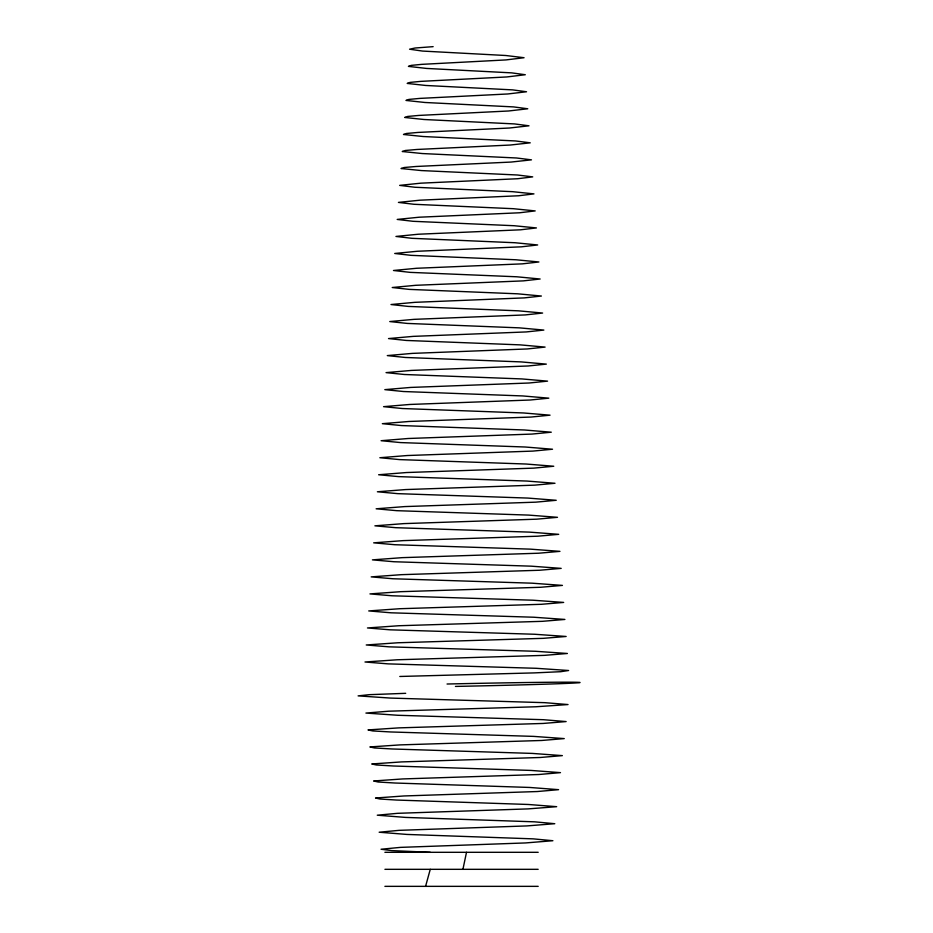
<?xml version="1.0" encoding="UTF-8"?>
<svg xmlns="http://www.w3.org/2000/svg" width="933" height="933" viewBox="0 0 933 933"><rect width="100%" height="100%" fill="white"/><g stroke="black" fill="none" stroke-linecap="round" stroke-linejoin="round"><path stroke-width="1.4" d="M462.931 869.323L466.5 852.307M425.576 886.35L430.265 869.323M433.145 46.65L415.068 48.015L409.575 49.204L422.532 51.07L505.779 55.502L524.054 57.718L506.001 59.922L421.786 64.354L411.243 65.38L408.432 66.395L426.568 68.436L511.692 72.867L525.291 74.733L506.852 76.949L420.83 81.369L410.065 82.396L407.196 83.422L425.728 85.463L512.649 89.883L526.527 91.761L507.704 93.976L419.873 98.397L408.887 99.423L405.96 100.437L424.877 102.478L513.593 106.91L527.763 108.776L508.543 110.992L418.929 115.424L407.709 116.438L404.724 117.465L424.025 119.506L514.549 123.926L528.999 125.803L509.395 128.019L417.972 132.439L406.531 133.466L403.488 134.48L423.185 136.521L515.506 140.953L530.236 142.831L510.246 145.035L417.016 149.467L405.354 150.481L402.251 151.508L422.334 153.548L516.462 157.98L531.472 159.846L511.086 162.062L416.06 166.482L404.176 167.508L401.027 168.523L421.483 170.576L517.418 174.996L532.72 176.873L517.628 178.739L420.865 183.171L399.662 185.375L414.893 187.253L512.567 191.673L533.956 193.889L518.573 195.767L420.013 200.187L398.426 202.403L413.949 204.28L513.407 208.7L535.192 210.916L519.529 212.782L419.162 217.214L397.19 219.43L412.992 221.296L514.258 225.728L536.428 227.932L520.486 229.81L418.322 234.23L395.954 236.446L412.036 238.323L515.109 242.743L537.665 244.959L521.442 246.825L417.471 251.257L394.717 253.473L411.08 255.339L515.949 259.771L538.901 261.975L522.398 263.852L416.619 268.272L393.481 270.488L410.123 272.366L516.8 276.786L540.137 279.002L523.343 280.88L415.78 285.3L392.233 287.516L409.179 289.382L517.652 293.813L541.385 296.029L524.299 297.895L414.928 302.327L390.997 304.531L408.222 306.409L518.491 310.829L542.621 313.045L525.256 314.922L414.077 319.343L389.761 321.558L407.266 323.424L519.343 327.856L543.857 330.072L526.212 331.938L413.237 336.37L388.525 338.574L406.31 340.452L520.194 344.872L545.094 347.088L527.168 348.965L412.386 353.385L387.288 355.601L405.365 357.479L521.034 361.899L546.33 364.115L528.113 365.981L411.535 370.413L386.052 372.629L404.409 374.495L521.885 378.926L547.566 381.131L529.069 383.008L410.695 387.428L384.816 389.644L403.453 391.522L522.737 395.942L548.814 398.158L530.026 400.024L409.844 404.456L383.568 406.671L402.496 408.537L523.576 412.969L550.05 415.173L530.982 417.051L408.992 421.471L382.332 423.687L401.54 425.565L524.428 429.985L551.286 432.201L531.938 434.078L408.153 438.498L381.096 440.714L400.595 442.58L525.279 447.012L552.523 449.228L532.883 451.094L407.301 455.526L379.859 457.73L399.639 459.607L526.119 464.028L553.759 466.243L533.839 468.121L406.45 472.541L378.623 474.757L398.683 476.623L526.97 481.055L554.995 483.271L534.796 485.137L405.61 489.568L377.387 491.773L397.726 493.65L527.821 498.07L556.231 500.286L535.752 502.164L404.759 506.584L376.139 508.8L396.77 510.678L528.661 515.098L557.479 517.314L536.697 519.18L403.907 523.611L374.903 525.827L395.825 527.693L529.512 532.125L558.715 534.329L537.653 536.207L403.068 540.627L373.666 542.843L394.869 544.72L530.364 549.14L559.952 551.356L538.609 553.222L402.216 557.654L372.43 559.87L393.913 561.736L531.204 566.168L561.188 568.372L539.566 570.25L401.365 574.67L371.194 576.886L392.956 578.763L532.055 583.183L562.424 585.399L540.522 587.277L400.525 591.697L369.958 593.913L392 595.779L532.906 600.211L563.66 602.426L541.467 604.292L399.674 608.724L368.722 610.928L391.055 612.806L533.746 617.226L564.897 619.442L542.423 621.32L398.823 625.74L367.474 627.956L390.099 629.822L534.597 634.253L566.144 636.469L543.379 638.335L397.983 642.767L366.237 644.971L389.143 646.849L535.449 651.281L567.381 653.485L544.336 655.363L397.131 659.783L365.001 661.998L388.186 663.876L536.288 668.296L568.617 670.512L560.663 671.702L534.352 672.891L399.802 676.472M405.692 693.324L369.246 694.677L358.109 695.878L390.554 698.082L544.884 702.677L568.022 704.555L535.834 706.771L388.839 711.191L365.923 713.069L397.82 715.273L543.426 719.705L566.133 721.571L543.111 723.448L398.776 727.88L367.987 729.921L372.734 730.936L390.624 731.962L533.583 736.382L564.243 738.598L541.653 740.475L400.07 744.896L369.876 746.936L374.53 747.963L392.07 748.977L532.288 753.409L562.354 755.625L540.195 757.491L401.365 761.923L371.766 763.964L376.326 764.978L393.528 766.005L530.994 770.425L560.465 772.641L538.738 774.518L402.659 778.938L373.643 780.979L378.122 782.006L394.986 783.02L529.699 787.452L558.575 789.668L537.28 791.534L403.954 795.966L375.533 798.007L379.929 799.021L396.443 800.048L528.405 804.479L556.674 806.683L528.066 808.899L397.586 813.319L377.27 815.197L405.587 817.413L534.691 821.833L554.785 823.711L526.772 825.927L399.044 830.347L379.16 832.224L406.881 834.429L533.233 838.86L552.896 840.726L525.477 842.942L400.502 847.374L381.049 849.24L391.755 850.604L430.265 852.307M384.897 852.307L538.189 852.307M384.932 869.323L538.166 869.323M384.897 886.35L538.189 886.35M447.059 684.017A113.546 1.306 -1.2 0 1 579.941 682.466A113.546 1.306 -1.2 0 1 455.444 686.42"/></g></svg>
